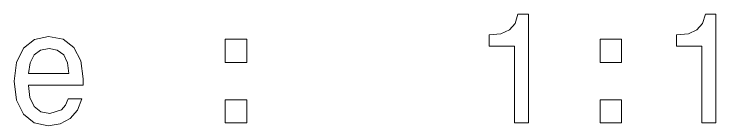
# Model space of a CAD drawing. Extents: x 0 to 594, y 0 to 420.
# Drawn here: x 301.39 to 324.13, y 201.88 to 205.5 of the extents above; entities that cross this region are included whole.
import ezdxf

# ---------------------------------------------------------------- set-up
doc = ezdxf.new("R2010")
doc.units = 0

msp = doc.modelspace()

# ---------------------------------------------------------------- linework, layer by layer
at = {"color": 7, "lineweight": 13}
for points in [[(317.6008, 201.978516), (318.059723, 201.978516), (318.059723, 205.503738), (317.716797, 205.503738), (317.626007, 205.196091), (317.444458, 204.989319), (317.167084, 204.868286), (316.783783, 204.827942), (316.783783, 204.469864), (317.6008, 204.469864)], [(323.672852, 201.978516), (324.131775, 201.978516), (324.131775, 205.503738), (323.788849, 205.503738), (323.698059, 205.196091), (323.51651, 204.989319), (323.239136, 204.868286), (322.855835, 204.827942), (322.855835, 204.469864), (323.672852, 204.469864)], [(301.855835, 203.204025), (303.631073, 203.204025), (303.636108, 203.410797), (303.55542, 203.990768), (303.333496, 204.424484), (302.980469, 204.686722), (302.511475, 204.782547), (302.052521, 204.681686), (301.699493, 204.399261), (301.472565, 203.940338), (301.391876, 203.335144), (301.467529, 202.714828), (301.694458, 202.260941), (302.04245, 201.978516), (302.496338, 201.88269), (302.889709, 201.948257), (303.212463, 202.11972), (303.449493, 202.392059), (303.585663, 202.755173), (303.146912, 202.755173), (303.056122, 202.553436), (302.925018, 202.402145), (302.551819, 202.281113), (302.264343, 202.336578), (302.047485, 202.513092), (301.906281, 202.800568), (301.855835, 203.188889)], [(308.235535, 203.935287), (308.931488, 203.935287), (308.931488, 204.686722), (308.235535, 204.686722)], [(320.379608, 203.935287), (321.075592, 203.935287), (321.075592, 204.686722), (320.379608, 204.686722)], [(301.855835, 203.577225), (301.911316, 203.925201), (302.047485, 204.182404), (302.254272, 204.338745), (302.526581, 204.394226), (302.793884, 204.338745), (303.000671, 204.182404), (303.12674, 203.925201), (303.172119, 203.577225)], [(308.235535, 201.978516), (308.931488, 201.978516), (308.931488, 202.72995), (308.235535, 202.72995)], [(320.379608, 201.978516), (321.075592, 201.978516), (321.075592, 202.72995), (320.379608, 202.72995)]]:
    msp.add_lwpolyline(points, close=True, dxfattribs=at)

doc.saveas('drawing.dxf')
